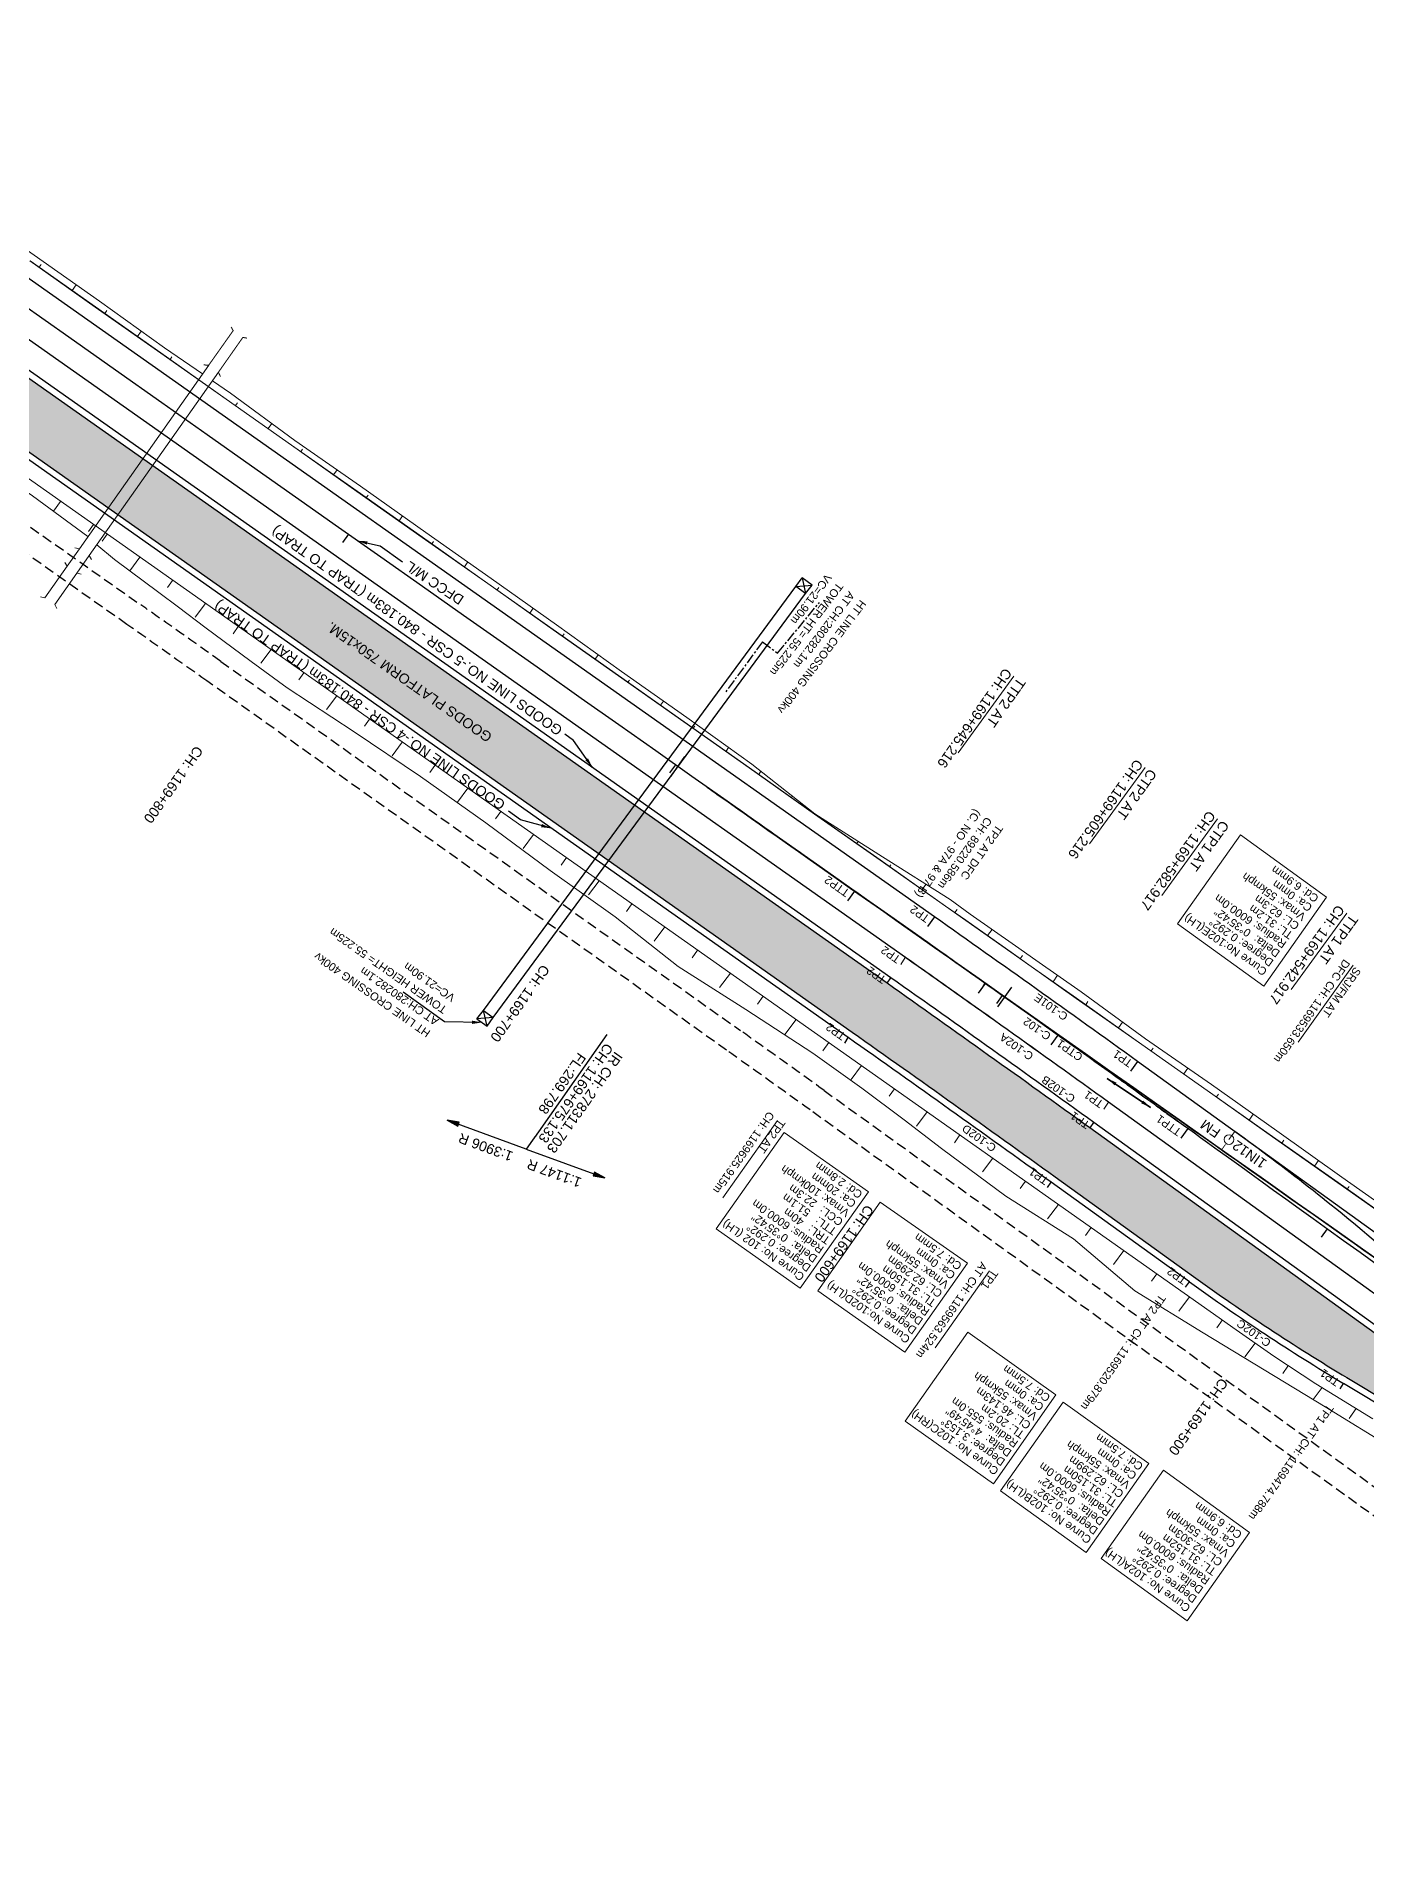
# Model space of a CAD drawing. Header units: metres. Extents: x 658374 to 662614, y 3366768 to 3369818.
# Drawn here: x 660562.2 to 660894.7, y 3367890.3 to 3368346.1 of the extents above; entities that cross this region are included whole.
import ezdxf
from ezdxf.enums import TextEntityAlignment as Align

# ---------------------------------------------------------------- set-up
doc = ezdxf.new("R2010")
doc.units = ezdxf.units.M
doc.header["$MEASUREMENT"] = 0
doc.linetypes.add('CENTER', pattern=[2, 1.25, -0.25, 0.25, -0.25])
doc.linetypes.add('DASHED2', pattern=[0.375, 0.25, -0.125])
for name, color, linetype in [('05 02 2020 (PRO)', 7, 'Continuous'), ('05 02 2020 (PRO)CYAN', 7, 'Continuous'), ('C-ROAD-CNTR-N', 92, 'Continuous'), ('details$0$05 02 2020 (PRO)CYAN', 7, 'Continuous'), ('PROPOSED DFCC FORMATION LINE', 187, 'Continuous'), ('PROPOSED FORMATION LINE - PLAN', 187, 'Continuous')]:
    doc.layers.add(name, color=color, linetype=linetype)
for name, color, linetype, lineweight in [('C-ALIG-LABL-DG', 1, 'Continuous', 25), ('C-ALIG-LABL-DG-MARK', 1, 'Continuous', 25), ('Cardinal_Leader', 10, 'Continuous', 0), ('EXG GRADES IN PLAN', 7, 'Continuous', 0), ('EXT', 7, 'Continuous', 25), ('GRADES IN PLAN', 10, 'Continuous', 0), ('NEW DFCC MAIN LINE - SHAMBHU - 05.03.2020$0$Proposed TPTC Chainages', 7, 'Continuous', 0), ("NEW SHAMBHU CROSSING STN. SRJ's", 10, 'Continuous', 0), ('Proposed Alignment', 7, 'Continuous', 0), ('Proposed Curve_Details', 10, 'Continuous', 0), ('PROPOSED DFC TRACK', 1, 'Continuous', 0), ('PROPOSED DFCC TOE LINE', 239, 'Continuous', 0), ('PROPOSED DFCC TOE SLOPES', 239, 'Continuous', 0), ('PROPOSED DFCC TRACK', 1, 'Continuous', 0), ('PROPOSED GRADES IN PLAN FOR LINK LINE', 10, 'Continuous', 0), ('Proposed TPTC Chainages', 1, 'Continuous', 0)]:
    doc.layers.add(name, color=color, linetype=linetype, lineweight=lineweight)
doc.styles.add('ARIAL', font='arial.ttf')
doc.styles.add('details$0$PDF Arial', font='arial.ttf')
doc.styles.add('NEW DFCC MAIN LINE - SHAMBHU - 05.03.2020$0$Style-Arial', font='arial.ttf')
doc.styles.add('PDF Arial', font='arial.ttf')
doc.styles.get("Standard").update_dxf_attribs({"font": 'arial.ttf'})
doc.styles.add('Style-Arial', font='arial.ttf')
doc.dimstyles.new('ISO-25', dxfattribs={"dimtxt": 2.5, "dimasz": 2.5, "dimexe": 1.25, "dimexo": 0.625, "dimtad": 1, "dimtxsty": 'Standard', "dimcen": 2.5, "dimadec": 0, "dimazin": 0, "dimtfac": 1, "dimtmove": 0, "dimatfit": 3, "dimfxl": 1, "dimarcsym": 0})
doc.dimstyles.get("Standard").update_dxf_attribs({"dimtxt": 2.5, "dimasz": 2.5, "dimexe": 0.18, "dimexo": 0.0625, "dimgap": 0.09, "dimtad": 0, "dimtih": 1, "dimtoh": 1, "dimdec": 3, "dimzin": 0, "dimdsep": 46, "dimtxsty": 'Standard', "dimcen": 0.09, "dimclrd": 1, "dimclre": 1, "dimclrt": 1, "dimadec": 0, "dimazin": 0, "dimtfac": 1, "dimtdec": 3, "dimtofl": 0, "dimtmove": 0, "dimatfit": 3, "dimfxl": 1, "dimtolj": 1, "dimtzin": 0, "dimarcsym": 0})

# ---------------------------------------------------------------- blocks, each defined once
blk = doc.blocks.new('Tick Hor')
blk.add_lwpolyline([(-0.5, 0), (0.5, 0)])
blk = doc.blocks.new('Direction')
h = blk.add_hatch(color=256)
h.dxf.hatch_style = 1
h.paths.add_polyline_path([(-5.54, 0), (-4.75, -0.13), (-4.75, 0.13)])
blk.add_lwpolyline([(-5.54, 0), (-4.75, -0.13), (-4.75, 0.13)], close=True)
blk.add_lwpolyline([(0, 0), (-5.54, 0)])

msp = doc.modelspace()

# ---------------------------------------------------------------- hatches: boundary and pattern name
h = msp.add_hatch()
h.set_pattern_fill('ANSI35', color=1, scale=20, angle=45)
edge = h.paths.add_edge_path()
edge.add_line((660329.5236, 3368413.4532), (660376.0764, 3368374.467))
edge.add_arc((660731.3385, 3368798.6795), 553.324, 230.055091, 234.818733)
edge.add_line((660412.5325, 3368346.4294), (660766.1049, 3368097.1846))
edge.add_arc((657308.1486, 3363191.8148), 6001.676, 54.22382181, 54.818733, ccw=False)
edge.add_line((660816.8509, 3368061.0163), (660851.3941, 3368036.1247))
edge.add_arc((661174.8786, 3368485.0404), 553.324, 234.223822, 238.987464)
edge.add_line((660889.7919, 3368010.8115), (660941.4254, 3367979.7716))
edge.add_line((660941.4254, 3367979.7716), (660946.0843, 3367986.3805))
edge.add_line((660946.0843, 3367986.3805), (660825.5429, 3368073.2416))
edge.add_arc((657318.8002, 3363206.7596), 5998.324, 54.22382182, 54.818733)
edge.add_line((660774.8253, 3368109.3897), (660334.1594, 3368420.0295))
edge.add_line((660334.1594, 3368420.0295), (660329.5236, 3368413.4532))
h.paths.add_polyline_path([(660677.8451, 3368172.2255), (660636.3293, 3368201.3088), (660633.3651, 3368197.0774), (660674.8808, 3368167.994)], flags=24)

# ---------------------------------------------------------------- linework, layer by layer
at = {"linetype": 'CENTER', "ltscale": 2}
msp.add_line((660743.7019, 3368194.7385), (660734.4754, 3368182.2065), dxfattribs=at)
at = {"color": 1}
msp.add_lwpolyline([(660329.5236, 3368413.4532), (660376.0764, 3368374.467, 0.0207883), (660412.5325, 3368346.4294), (660766.1049, 3368097.1846, -0.0025958), (660816.8509, 3368061.0163), (660851.3941, 3368036.1247, 0.0207883), (660889.7919, 3368010.8115), (660941.4254, 3367979.7716), (660946.0843, 3367986.3805), (660825.5429, 3368073.2416, 0.0025958), (660774.8253, 3368109.3897), (660334.1594, 3368420.0295)], format="xyb", close=True, dxfattribs=at)
for points in [[(660674.0066, 3368102.6323), (660752.0506, 3368208.6034)], [(660754.4667, 3368206.825), (660752.0506, 3368208.6034), (660756.0958, 3368208.9577), (660753.5959, 3368210.7893), (660754.4667, 3368206.825)], [(660752.0506, 3368208.6034), (660753.5959, 3368210.7893)], [(660754.4667, 3368206.825), (660756.0958, 3368208.9577)], [(660676.4227, 3368100.8539), (660754.4667, 3368206.825)], [(660674.8863, 3368098.6843), (660674.0066, 3368102.6323), (660676.4227, 3368100.8539), (660672.3036, 3368100.5289), (660674.8863, 3368098.6843), (660676.4227, 3368100.8539)], [(660672.3036, 3368100.5289), (660674.0066, 3368102.6323)]]:
    msp.add_lwpolyline(points)
at = {"linetype": 'CENTER', "ltscale": 2}
msp.add_lwpolyline([(660743.7019, 3368194.7385), (660747.4905, 3368191.9654), (660757.9433, 3368204.6149)], dxfattribs=at)
at = {"layer": '05 02 2020 (PRO)', "color": 1, "lineweight": 13}
msp.add_lwpolyline([(660860.2979, 3368070.3263), (660861.7446, 3368072.3316)], dxfattribs=at)
at = {"layer": '05 02 2020 (PRO)', "color": 1, "lineweight": 0, "const_width": 0.2}
msp.add_lwpolyline([(660859.4381, 3368069.133), (660858.3339, 3368067.6007)], dxfattribs=at)
at = {"layer": '05 02 2020 (PRO)', "color": 1, "lineweight": 13}
msp.add_circle((660860.3311, 3368070.3317), 1.2126, dxfattribs=at)
msp.add_circle((660860.3311, 3368070.3317), 1.2126, dxfattribs=at)
at = {"layer": 'C-ALIG-LABL-DG', "color": 1, "linetype": 'Continuous', "lineweight": 25}
for p, q in [((660640.1891, 3368221.6433), (660638.7487, 3368219.6)), ((660721.9225, 3368164.0268), (660720.4821, 3368161.9835)), ((660803.6188, 3368106.3579), (660802.1698, 3368104.3207)), ((660884.8228, 3368047.998), (660883.3612, 3368045.9698))]:
    msp.add_line(p, q, dxfattribs=at)
at = {"layer": 'C-ALIG-LABL-DG-MARK', "color": 1, "linetype": 'Continuous', "lineweight": 25}
for p, q in [((660766.6993, 3368132.4621), (660764.9708, 3368130.0101)), ((660786.6736, 3368126.0284), (660784.9451, 3368123.5764)), ((660799.367, 3368109.3792), (660797.6303, 3368106.933)), ((660817.5257, 3368096.4369), (660815.78, 3368093.9972)), ((660837.4053, 3368089.8702), (660835.6515, 3368087.4363)), ((660850.004, 3368073.0882), (660848.2501, 3368070.6543))]:
    msp.add_line(p, q, dxfattribs=at)
at = {"layer": 'C-ROAD-CNTR-N', "color": 1, "linetype": 'Continuous', "lineweight": -3, "flags": 128}
for points in [[(661292.9546, 3367746.1983), (660830.1502, 3368079.691, 0.00259303), (660779.4728, 3368115.8109, 0.00000277), (660779.4185, 3368115.8491), (660032.2152, 3368642.5773)], [(660826.5227, 3368074.6013, 0.0025958), (660775.7909, 3368110.7595)], [(660826.5227, 3368074.6013, 0.0025958), (660775.7909, 3368110.7595)], [(660815.871, 3368059.6565, 0.0025958), (660765.1393, 3368095.8147)], [(660850.4142, 3368034.765, 0.0207883), (660888.9284, 3368009.3751)]]:
    msp.add_lwpolyline(points, format="xyb", dxfattribs=at)
for points in [[(660775.7909, 3368110.7595), (660298.4812, 3368447.2308)], [(660765.1393, 3368095.8147), (660411.5669, 3368345.0595)], [(660774.865, 3368109.4459), (660775.7909, 3368110.7595)], [(660764.3112, 3368094.4373), (660765.1393, 3368095.8147)], [(660825.5831, 3368073.2974), (660826.5227, 3368074.6013)], [(660983.8717, 3367961.217), (660826.5227, 3368074.6013)], [(660983.8717, 3367961.217), (660826.5227, 3368074.6013)], [(660814.9276, 3368058.3473), (660815.871, 3368059.6565)], [(660850.4142, 3368034.765), (660815.871, 3368059.6565)], [(660849.4418, 3368033.3876), (660850.4142, 3368034.765)], [(660888.1003, 3368007.9976), (660888.9284, 3368009.3751)], [(660979.4413, 3367954.9624), (660888.9284, 3368009.3751)]]:
    msp.add_lwpolyline(points, dxfattribs=at)
at = {"layer": 'Cardinal_Leader', "linetype": 'Continuous', "lineweight": 13}
for p, q in [((660765.5706, 3368130.6662), (660766.6995, 3368132.462)), ((660785.5447, 3368124.2327), (660786.6736, 3368126.0284)), ((660785.5447, 3368124.2327), (660786.6736, 3368126.0284)), ((660778.2438, 3368114.0857), (660779.3727, 3368115.8814)), ((660798.1899, 3368107.6177), (660799.3188, 3368109.4134)), ((660836.2764, 3368088.0745), (660837.4053, 3368089.8702)), ((660829.0213, 3368077.8952), (660830.1502, 3368079.691))]:
    msp.add_line(p, q, dxfattribs=at)
at = {"layer": 'EXT', "color": 1, "linetype": 'DASHED2', "ltscale": 10}
for points in [[(660299.1273, 3368405.4908), (660536.2893, 3368240.5277, -0.00130608), (660557.7072, 3368225.5468), (660588.3009, 3368204.0287, -0.0012245), (660608.3097, 3368189.8821), (660738.1999, 3368097.5694, -0.00160712), (660759.1274, 3368082.5949), (660937.0751, 3367954.3981, 0.48872675), (660951.7577, 3367958.4072, 0.39225753), (660941.5369, 3367979.8051)], [(661228.9678, 3367734.2024), (661120.5393, 3367814.6004, 0.00343257), (661098.4027, 3367830.7799), (661011.1928, 3367893.6076, 0.02349545), (661003.5582, 3367898.5803), (660997.2209, 3367902.2962, -0.02076645), (660990.0295, 3367906.9246), (660967.0534, 3367923.0991, -0.02766406), (660958.1174, 3367930.1598), (660951.4606, 3367936.0458, 0.02493451), (660943.9072, 3367942.0813), (660755.6202, 3368077.7266, 0.00160712), (660734.7241, 3368092.6787), (660604.8339, 3368184.9914, 0.0012245), (660584.8491, 3368199.121), (660554.2554, 3368220.6392, 0.00130608)]]:
    msp.add_lwpolyline(points, format="xyb", dxfattribs=at)
at = {"layer": "NEW SHAMBHU CROSSING STN. SRJ's", "color": 1, "linetype": 'Continuous', "lineweight": 13, "flags": 128}
for points in [[(660806.5657, 3368186.1379), (660792.6492, 3368167.0158)], [(660839.3328, 3368163.3707), (660825.4163, 3368144.2486)], [(660857.4425, 3368150.4907), (660843.526, 3368131.3687)], [(660889.7288, 3368126.9371), (660875.8124, 3368107.8151)], [(660891.3246, 3368113.9487), (660877.5679, 3368094.7137)], [(660747.414, 3368075.0896), (660733.8117, 3368055.7857)], [(660800.4305, 3368037.5395), (660786.8281, 3368018.2356)]]:
    msp.add_lwpolyline(points, dxfattribs=at)
at = {"layer": 'Proposed Alignment', "color": 1, "lineweight": -3}
msp.add_lwpolyline([(660786.6736, 3368126.0284), (660039.428, 3368652.7864)], dxfattribs=at)
at = {"layer": 'Proposed Alignment', "color": 1, "lineweight": -3, "flags": 128}
for points in [[(661249.6746, 3367777.3855), (660830.1502, 3368079.691, 0.0025958), (660779.4185, 3368115.8491), (660032.2152, 3368642.5773)], [(660956.3967, 3367996.4225, -0.02078913), (660920.1226, 3368024.9241), (660898.0164, 3368043.8309, 0.02078789), (660861.7445, 3368072.3309, 0.02078789)]]:
    msp.add_lwpolyline(points, format="xyb", dxfattribs=at)
at = {"layer": 'Proposed Alignment', "color": 1, "lineweight": -3}
msp.add_lwpolyline([(660959.1014, 3368002.1772), (660837.4053, 3368089.8702, 0.0025958), (660786.6736, 3368126.0284)], format="xyb", dxfattribs=at)
at = {"layer": 'Proposed Curve_Details'}
for points in [[(660869.0284, 3368108.6629), (660847.4663, 3368124.2713), (660863.1471, 3368146.5156), (660884.7092, 3368130.9073)], [(660753.1593, 3368033.1596), (660732.1292, 3368047.9844), (660749.1386, 3368072.1136), (660770.1687, 3368057.2887)], [(660849.8473, 3367949.9922), (660828.382, 3367965.5662), (660843.9644, 3367987.671), (660865.4297, 3367972.097)]]:
    msp.add_lwpolyline(points, close=True, dxfattribs=at)
at = {"layer": 'Proposed Curve_Details', "color": 1}
for points in [[(660779.3034, 3368017.2132), (660757.5103, 3368032.5025), (660773.1482, 3368054.686), (660794.9413, 3368039.3967)], [(660801.4227, 3367984.2873), (660779.3571, 3367999.9668), (660794.9949, 3368022.1503), (660817.0605, 3368006.4708)], [(660824.6201, 3367967.1246), (660803.1785, 3367982.5053), (660818.8164, 3368004.6888), (660840.258, 3367989.3081)]]:
    msp.add_lwpolyline(points, close=True, dxfattribs=at)
at = {"layer": 'PROPOSED DFCC FORMATION LINE', "lineweight": 0, "flags": 128}
for points in [[(660903.8754, 3368047.9971), (660887.5288, 3368059.5204), (660871.1821, 3368071.0437), (660854.8354, 3368082.567), (660838.4888, 3368094.0903), (660822.1421, 3368105.6136), (660810.8422, 3368113.5793), (660805.7954, 3368117.1369), (660794.4955, 3368125.1026), (660789.4488, 3368128.6602), (660773.1021, 3368140.1835), (660756.7266, 3368151.6659), (660740.4087, 3368163.2302), (660724.0621, 3368174.7534), (660707.7154, 3368186.2767), (660691.3688, 3368197.8), (660675.0221, 3368209.3233), (660658.6754, 3368220.8466), (660642.3288, 3368232.3699), (660625.9821, 3368243.8932), (660609.6354, 3368255.4165), (660593.2888, 3368266.9398), (660576.9421, 3368278.4631), (660560.5954, 3368289.9864)], [(660903.9042, 3368048.038), (660887.5576, 3368059.5613), (660871.2109, 3368071.0846), (660854.8642, 3368082.6079), (660838.5176, 3368094.1312), (660822.1709, 3368105.6545), (660810.871, 3368113.6201), (660805.8242, 3368117.1778), (660794.5244, 3368125.1434), (660789.4776, 3368128.7011), (660773.1309, 3368140.2244), (660756.7554, 3368151.7068), (660740.4376, 3368163.271), (660724.0909, 3368174.7943), (660707.7442, 3368186.3176), (660691.3976, 3368197.8409), (660675.0509, 3368209.3642), (660658.7042, 3368220.8875), (660642.3576, 3368232.4108), (660626.0109, 3368243.9341), (660609.6642, 3368255.4574), (660593.3176, 3368266.9807), (660576.9709, 3368278.504), (660560.6242, 3368290.0273)]]:
    msp.add_lwpolyline(points, dxfattribs=at)
at = {"layer": 'PROPOSED DFCC TOE LINE', "lineweight": 0, "flags": 128}
for points in [[(660421.655, 3368390.4626), (660430.8417, 3368383.6193), (660447.0404, 3368371.886), (660463.3577, 3368360.3211), (660479.7066, 3368348.801), (660496.1081, 3368337.3555), (660512.5582, 3368325.9789), (660528.8332, 3368314.3539), (660545.2279, 3368302.8988), (660561.6264, 3368291.4489), (660577.9611, 3368279.9086), (660594.2302, 3368268.2754), (660603.7477, 3368261.7356)], [(660606.2158, 3368260.0398), (660610.7151, 3368256.9482), (660626.8419, 3368245.1129), (660643.236, 3368233.6568), (660659.5768, 3368222.1253), (660675.917, 3368210.5928), (660692.2059, 3368198.9876), (660708.4573, 3368187.3291), (660724.8094, 3368175.8135), (660741.0574, 3368164.1503), (660756.78, 3368151.7417), (660773.6634, 3368140.9797), (660790.6123, 3368130.3107), (660795.63, 3368126.7119), (660806.9187, 3368118.7304), (660811.9931, 3368115.2119), (660823.3311, 3368107.3004), (660839.4728, 3368095.4862), (660855.9035, 3368084.0821), (660872.2245, 3368072.5225), (660888.545, 3368060.962), (660904.8723, 3368049.4113)]]:
    msp.add_lwpolyline(points, dxfattribs=at)
at = {"layer": 'PROPOSED DFCC TOE LINE', "lineweight": 0}
for points in [[(660575.1037, 3368221.0697), (660561.2097, 3368231.2989), (660544.2137, 3368242.5837), (660528.2784, 3368254.4267), (660511.3831, 3368265.1717), (660494.6771, 3368276.1852), (660478.0329, 3368287.2866), (660461.545, 3368298.6094), (660452.3391, 3368305.4185), (660441.1392, 3368313.5385), (660429.0898, 3368321.9939), (660412.7633, 3368333.5458), (660398.787, 3368343.8808), (660393.4067, 3368350.2306)], [(660853.8135, 3368021.9772), (660836.7984, 3368032.5522), (660821.4383, 3368045.4751), (660804.5134, 3368056.178), (660788.4448, 3368068.0959), (660779.1048, 3368075.28), (660768.5485, 3368083.1754), (660756.2975, 3368091.917), (660739.5341, 3368102.8492), (660722.6353, 3368113.5892), (660706.915, 3368126.0011), (660690.6189, 3368137.5962), (660674.5458, 3368149.5076), (660658.2572, 3368161.1132), (660641.6585, 3368172.2789), (660624.9255, 3368183.2542), (660615.9112, 3368189.8085), (660604.3142, 3368198.4184), (660597.7697, 3368203.4393), (660592.7788, 3368207.0763), (660581.7039, 3368215.3611), (660577.3344, 3368219.0369)], [(660853.8135, 3368021.9772), (660884.3574, 3368003.476), (660901.4188, 3367993.0364), (660918.6025, 3367982.8031), (660935.3965, 3367971.9126), (660945.0772, 3367966.269), (660958.9595, 3367958.1625), (660969.9377, 3367951.739), (660987.3484, 3367941.8882), (661004.9539, 3367932.3661), (661022.1837, 3367922.2105), (661039.3622, 3367911.9683), (661050.5931, 3367905.4889)]]:
    msp.add_lwpolyline(points, dxfattribs=at)
at = {"layer": 'PROPOSED DFCC TOE SLOPES', "linetype": 'Continuous', "lineweight": 0, "flags": 128}
for points in [[(660562.9463, 3368288.3904), (660563.4466, 3368289.1)], [(660571.1197, 3368282.6287), (660572.1141, 3368284.0394)], [(660579.293, 3368276.8671), (660579.7826, 3368277.5616)], [(660587.4663, 3368271.1054), (660588.4068, 3368272.4395)], [(660595.6397, 3368265.3438), (660596.1058, 3368266.005)], [(660611.9863, 3368253.8205), (660612.4962, 3368254.5437)], [(660620.1597, 3368248.0588), (660621.0694, 3368249.3493)], [(660628.333, 3368242.2972), (660628.7519, 3368242.8913)], [(660636.5063, 3368236.5355), (660637.3678, 3368237.7575)], [(660644.6797, 3368230.7739), (660645.1185, 3368231.3963)], [(660568.2787, 3368229.8207), (660566.4946, 3368227.408)], [(660652.853, 3368225.0122), (660653.7277, 3368226.253)], [(660576.5019, 3368224.0766), (660575.2533, 3368222.312)], [(660579.8874, 3368221.6901), (660578.645, 3368219.9211)], [(660661.0263, 3368219.2506), (660661.4622, 3368219.8688)], [(660588.0888, 3368215.9133), (660585.5329, 3368212.4967)], [(660669.1997, 3368213.4889), (660670.0681, 3368214.7208)], [(660596.2639, 3368210.1043), (660595.0153, 3368208.3396)], [(660677.373, 3368207.7273), (660677.802, 3368208.3357)], [(660604.4886, 3368204.3606), (660601.9328, 3368200.9439)], [(660685.5463, 3368201.9656), (660686.3754, 3368203.1416)], [(660612.6638, 3368198.5515), (660611.4152, 3368196.7869)], [(660693.7197, 3368196.204), (660694.1171, 3368196.7677)], [(660620.8878, 3368192.8069), (660618.332, 3368189.3902)], [(660701.893, 3368190.4423), (660702.6402, 3368191.5022)], [(660629.063, 3368186.9978), (660627.8144, 3368185.2332)], [(660710.0663, 3368184.6807), (660710.4233, 3368185.187)], [(660637.287, 3368181.2532), (660634.7311, 3368177.8365)], [(660645.4621, 3368175.4441), (660644.2136, 3368173.6795)], [(660718.2397, 3368178.919), (660718.9562, 3368179.9355)], [(660726.413, 3368173.1574), (660726.7652, 3368173.657)], [(660653.6635, 3368169.6674), (660651.1076, 3368166.2507)], [(660734.5863, 3368167.3957), (660735.2415, 3368168.3251)], [(660661.8386, 3368163.8583), (660660.5901, 3368162.0937)], [(660742.7597, 3368161.6341), (660743.2909, 3368162.3876)], [(660670.0865, 3368158.1437), (660667.4841, 3368154.665)], [(660750.933, 3368155.8724), (660751.1522, 3368156.1833)], [(660678.2832, 3368152.3688), (660676.9666, 3368150.5079)], [(660759.0816, 3368150.0757), (660759.1783, 3368150.2129)], [(660686.4865, 3368146.5894), (660683.8606, 3368143.0792)], [(660767.2694, 3368144.3345), (660767.62, 3368144.8319)], [(660694.6824, 3368140.8151), (660693.3431, 3368138.9221)], [(660775.453, 3368138.5874), (660775.762, 3368139.0258)], [(660702.8865, 3368135.0351), (660700.2371, 3368131.4934)], [(660783.6263, 3368132.8258), (660784.5455, 3368134.1297)], [(660711.0816, 3368129.2614), (660709.7195, 3368127.3363)], [(660791.7997, 3368127.0641), (660792.3603, 3368127.8595)], [(660719.285, 3368123.4786), (660716.6136, 3368119.9076)], [(660799.973, 3368121.3025), (660801.0733, 3368122.8633)], [(660727.4777, 3368117.7033), (660726.096, 3368115.7505)], [(660808.1463, 3368115.5408), (660808.6999, 3368116.3262)], [(660735.6818, 3368111.92), (660732.9901, 3368108.3218)], [(660816.3197, 3368109.7792), (660817.4602, 3368111.3971)], [(660743.8738, 3368106.1452), (660742.4725, 3368104.1647)], [(660824.493, 3368104.0175), (660825.0586, 3368104.8198)], [(660752.0814, 3368100.3593), (660749.2912, 3368096.6295)], [(660832.6663, 3368098.2559), (660833.6949, 3368099.715)], [(660760.2698, 3368094.5871), (660758.7737, 3368092.4725)], [(660840.8397, 3368092.4942), (660841.3232, 3368093.1802)], [(660768.4705, 3368088.8062), (660765.8747, 3368085.3362)], [(660849.013, 3368086.7326), (660850.0222, 3368088.1642)], [(660776.6659, 3368083.0289), (660775.3571, 3368081.1791)], [(660857.1863, 3368080.9709), (660857.7041, 3368081.7055)], [(660784.8701, 3368077.2455), (660782.1758, 3368073.6439)], [(660865.3597, 3368075.2093), (660866.3825, 3368076.6602)], [(660793.062, 3368071.4708), (660791.6582, 3368069.4869)], [(660873.533, 3368069.4476), (660874.038, 3368070.164)], [(660801.2626, 3368065.6899), (660798.6668, 3368062.22)], [(660881.7063, 3368063.686), (660882.7031, 3368065.1)], [(660809.458, 3368059.9127), (660808.1492, 3368058.0629)], [(660889.8797, 3368057.9243), (660890.372, 3368058.6227)], [(660817.6622, 3368054.1293), (660814.9679, 3368050.5277)], [(660825.8541, 3368048.3546), (660824.4504, 3368046.3706)], [(660834.0547, 3368042.5737), (660831.4589, 3368039.1037)], [(660842.2502, 3368036.7964), (660840.9413, 3368034.9466)], [(660850.4543, 3368031.013), (660847.7601, 3368027.4114)], [(660858.6462, 3368025.2383), (660857.2425, 3368023.2544)], [(660866.8468, 3368019.4574), (660864.251, 3368015.9875)], [(660875.0423, 3368013.6802), (660873.7335, 3368011.8304)], [(660883.5658, 3368008.3237), (660881.317, 3368005.3176)], [(660892.1285, 3368003.073), (660890.354, 3368000.565)], [(660892.0507, 3368003.1207), (660890.647, 3368001.1368)]]:
    msp.add_lwpolyline(points, dxfattribs=at)
at = {"layer": 'PROPOSED DFCC TRACK', "linetype": 'Continuous'}
for p, q in [((660569.8859, 3368213.6446, 270.4067), (660572.9727, 3368218.0442, 270.4067)), ((660572.3333, 3368211.9194, 270.451), (660575.4206, 3368216.3199, 270.451))]:
    msp.add_line(p, q, dxfattribs=at)
at = {"layer": 'PROPOSED DFCC TRACK', "color": 7, "linetype": 'Continuous', "const_width": 0.25, "flags": 128}
for points in [[(660604.0405, 3368263.9981), (660605.2729, 3368263.9009), (660611.4078, 3368272.5676), (660610.8878, 3368273.4826)], [(660608.2263, 3368261.0482), (660607.7206, 3368262.1763), (660613.8215, 3368270.8669), (660614.8581, 3368270.6846)]]:
    msp.add_lwpolyline(points, dxfattribs=at)
at = {"layer": 'PROPOSED DFCC TRACK', "linetype": 'Continuous', "flags": 128}
for points, elevation in [([(660605.2757, 3368263.9048), (660572.9727, 3368218.0442), (660571.8601, 3368218.2456)], 270.4067), ([(660607.7206, 3368262.1763), (660575.4206, 3368216.3199), (660575.9838, 3368215.3395)], 270.451), ([(660569.3251, 3368214.6264), (660569.8859, 3368213.6446), (660564.3414, 3368205.7762), (660563.2288, 3368205.9775)], 270.4067), ([(660573.4454, 3368211.7154), (660572.3333, 3368211.9194), (660566.7921, 3368204.0544), (660567.3553, 3368203.074)], 270.451)]:
    msp.add_lwpolyline(points, dxfattribs=dict(at, elevation=elevation))
at = {"layer": 'PROPOSED DFCC TRACK', "lineweight": 30}
msp.add_rational_spline([(662189.3755, 3367130.3232), (662122.6122, 3367172.3074), (662055.8489, 3367214.2917), (662053.7326, 3367215.6226), (662051.6163, 3367216.9535), (662049.5003, 3367218.2848), (662047.3842, 3367219.6161), (662045.2687, 3367220.9482), (662043.1531, 3367222.2802), (662041.0383, 3367223.6134), (662038.9234, 3367224.9466), (662036.8095, 3367226.2813), (662034.6956, 3367227.616), (662032.5829, 3367228.9525), (662030.4702, 3367230.2891), (662028.3589, 3367231.628), (662026.2476, 3367232.9668), (662024.138, 3367234.3083), (662022.0284, 3367235.6498), (661945.8186, 3367284.1844), (661872.2145, 3367336.5865), (661870.1789, 3367338.0378), (661868.1433, 3367339.4892), (661866.1095, 3367340.943), (661864.0757, 3367342.3969), (661862.0435, 3367343.853), (661860.0113, 3367345.309), (661857.9804, 3367346.7669), (661855.9495, 3367348.2247), (661853.9196, 3367349.684), (661851.8897, 3367351.1434), (661849.8606, 3367352.6038), (661847.8316, 3367354.0642), (661845.803, 3367355.5253), (661843.7744, 3367356.9864), (661841.7461, 3367358.4479), (661839.7178, 3367359.9094), (661344.8608, 3367716.4989), (660850.0038, 3368073.0883), (660847.9755, 3368074.5498), (660845.9472, 3368076.0114), (660843.9187, 3368077.4727), (660841.8903, 3368078.934), (660839.8615, 3368080.3948), (660837.8328, 3368081.8557), (660835.8036, 3368083.316), (660833.7744, 3368084.7762), (660831.7446, 3368086.2356), (660829.7148, 3368087.695), (660827.6842, 3368089.1533), (660825.6536, 3368090.6117), (660823.6222, 3368092.0687), (660821.5907, 3368093.5258), (660819.5581, 3368094.9814), (660817.5256, 3368096.437), (660808.4584, 3368102.9249), (660799.3672, 3368109.3791), (660797.3281, 3368110.8255), (660795.289, 3368112.2719), (660793.2488, 3368113.7168), (660791.2087, 3368115.1617), (660789.1676, 3368116.6054), (660787.1266, 3368118.049), (660785.0848, 3368119.4916), (660783.043, 3368120.9341), (660781.0006, 3368122.3759), (660778.9582, 3368123.8176), (660776.9153, 3368125.2587), (660774.8725, 3368126.6997), (660772.8293, 3368128.1404), (660770.7862, 3368129.5811), (660768.7429, 3368131.0215), (660766.6995, 3368132.462), (659684.5244, 3368895.3228), (658602.3493, 3369658.1836)], [1, 1, 1, 1, 1, 1, 1, 1, 1, 1, 1, 1, 1, 1, 1, 1, 1, 1, 1, 0.99966696057, 1, 1, 1, 1, 1, 1, 1, 1, 1, 1, 1, 1, 1, 1, 1, 1, 1, 1, 1, 1, 1, 1, 1, 1, 1, 1, 1, 1, 1, 1, 1, 1, 1, 1, 1, 0.999998273534, 1, 1, 1, 1, 1, 1, 1, 1, 1, 1, 1, 1, 1, 1, 1, 1, 1, 1, 1], degree=2, knots=[0, 0, 0, 1, 1, 2, 2, 3, 3, 4, 4, 5, 5, 6, 6, 7, 7, 8, 8, 9, 9, 9.05161844, 9.05161844, 10.05161844, 10.05161844, 11.05161844, 11.05161844, 12.05161844, 12.05161844, 13.05161844, 13.05161844, 14.05161844, 14.05161844, 15.05161844, 15.05161844, 16.05161844, 16.05161844, 17.05161844, 17.05161844, 18.05161844, 18.05161844, 19.05161844, 19.05161844, 20.05161844, 20.05161844, 21.05161844, 21.05161844, 22.05161844, 22.05161844, 23.05161844, 23.05161844, 24.05161844, 24.05161844, 25.05161844, 25.05161844, 26.05161844, 26.05161844, 26.05533485, 26.05533485, 27.05533485, 27.05533485, 28.05533485, 28.05533485, 29.05533485, 29.05533485, 30.05533485, 30.05533485, 31.05533485, 31.05533485, 32.05533485, 32.05533485, 33.05533485, 33.05533485, 34.05533485, 34.05533485, 35.05533485, 35.05533485, 35.05533485], dxfattribs=at)
at = {"layer": 'PROPOSED FORMATION LINE - PLAN', "lineweight": 0, "flags": 128}
for points in [[(660862.1326, 3368022.7806), (660711.2288, 3368129.1577), (660409.3961, 3368341.8075)], [(660862.1326, 3368022.7806), (660871.5131, 3368016.1893), (660882.0142, 3368009.2751), (660896.252, 3368000.5445)]]:
    msp.add_lwpolyline(points, dxfattribs=at)

# ---------------------------------------------------------------- block references
at = {"layer": 'C-ALIG-LABL-DG', "color": 1, "linetype": 'Continuous', "lineweight": 25, "xscale": 6.000000000000001, "yscale": 6.000000000000001, "zscale": 6.000000000000001}
for p, rotation in [((660722.4938, 3368163.6241), 234.8187330154701), ((660804.1884, 3368105.9528), 234.5712636970867)]:
    msp.add_blockref('Tick Hor', p, dxfattribs=dict(at, rotation=rotation))

# ---------------------------------------------------------------- texts
at = {"layer": '05 02 2020 (PRO)CYAN', "color": 1, "style": 'PDF Arial'}
for s, p in [('FM', (660858.4292, 3368072.6098)), ('1IN12', (660869.9699, 3368064.9359)), ('1IN12', (660869.9699, 3368064.9359))]:
    msp.add_text(s, height=2.50706, rotation=144.82122, dxfattribs=at).set_placement(p)
at = {"layer": 'C-ALIG-LABL-DG', "color": 1, "style": 'ARIAL'}
for s, p in [('CH: 1169+800', (660602.0187, 3368168.9871)), ('CH: 1169+700', (660688.6599, 3368114.2909)), ('CH: 1169+600', (660769.664, 3368054.2389)), ('CH: 1169+500', (660858.2068, 3368010.942))]:
    msp.add_text(s, height=2.5, rotation=234.5, dxfattribs=at).set_placement(p)
at = {"layer": 'C-ALIG-LABL-DG', "color": 1, "char_height": 2.5, "attachment_point": 1, "style": 'ARIAL'}
for s, insert, width, rotation in [('TTP2 AT\\PCH: 1169+645.216', (660809.6278, 3368184.5776), 47.029383, 234.818733), ('CTP2 AT \\PCH: 1169+605.216', (660842.4083, 3368161.7732), 47.425907, 234.627747), ('CTP1 AT \\PCH: 1169+582.917', (660860.5033, 3368148.8727), 47.432208, 234.414808), ('TTP1 AT \\PCH: 1169+542.917', (660892.7502, 3368125.3197), 47.046987, 234.223822)]:
    msp.add_mtext(s, dxfattribs=dict(at, insert=insert, width=width, rotation=rotation))
at = {"layer": 'C-ROAD-CNTR-N', "color": 1, "linetype": 'Continuous', "lineweight": -3, "char_height": 2, "width": 55.625326, "attachment_point": 4, "rotation": 234.820225, "line_spacing_factor": 0.6, "style": 'NEW DFCC MAIN LINE - SHAMBHU - 05.03.2020$0$Style-Arial'}
for s, insert in [('\\pxsm1;TP2 AT \\PCH: 1169625.915m', (660747.3471, 3368076.0239)), ('\\pxsm1;TP1 \\PAT CH: 1169563.524m', (660800.5515, 3368038.3861)), ('\\pxsm1;TP2 AT CH: 1169520.879m', (660843.8091, 3368031.2357)), ('\\pxsm1;TP1 AT CH: 1169474.788m', (660885.7509, 3368003.7397))]:
    msp.add_mtext(s, dxfattribs=dict(at, insert=insert))
at = {"layer": 'details$0$05 02 2020 (PRO)CYAN', "color": 5, "style": 'details$0$PDF Arial'}
for s, p in [('GOODS LINE NO.-5 CSR - 840.183m (TRAP TO TRAP)', (660693.9651, 3368173.2028)), ('GOODS LINE NO.-4 CSR - 840.183m (TRAP TO TRAP)', (660679.6621, 3368154.5902))]:
    msp.add_text(s, height=2.507069, rotation=144.82122, dxfattribs=at).set_placement(p)
at = {"layer": 'details$0$05 02 2020 (PRO)CYAN', "color": 1, "style": 'details$0$PDF Arial'}
for s, p in [('GOODS LINE NO.-5 CSR - 840.183m (TRAP TO TRAP)', (660693.9651, 3368173.2028)), ('GOODS LINE NO.-4 CSR - 840.183m (TRAP TO TRAP)', (660679.6621, 3368154.5902))]:
    msp.add_text(s, height=2.507069, rotation=144.82122, dxfattribs=at).set_placement(p)
at = {"layer": 'EXG GRADES IN PLAN', "color": 1}
for s, rotation, p in [('C-101E', 145, (660820.261, 3368101.559)), ('C-102', 145, (660816.019, 3368096.6498)), ('C-102A', 145, (660811.6423, 3368091.6469)), ('C-102B', 144.818733, (660822.0868, 3368081.0004)), ('C-102D', 144.818733, (660802.3511, 3368068.7217)), ('C-102C', 144.818733, (660871.0096, 3368019.9581))]:
    msp.add_text(s, height=2, rotation=rotation, dxfattribs=at).set_placement(p)
at = {"layer": 'GRADES IN PLAN', "color": 7, "linetype": 'Continuous', "lineweight": 0, "insert": (660707.8831, 3368091.828), "char_height": 2.5, "attachment_point": 4, "rotation": 234.818733, "line_spacing_factor": 1.08, "style": 'Style-Arial'}
msp.add_mtext('IR CH: 278311.703', dxfattribs=at)
at = {"layer": 'NEW DFCC MAIN LINE - SHAMBHU - 05.03.2020$0$Proposed TPTC Chainages', "color": 1, "lineweight": 0, "insert": (660800.1504, 3368150.7719), "char_height": 2, "width": 66.598747, "attachment_point": 4, "rotation": 234.820225, "line_spacing_factor": 0.6, "style": 'NEW DFCC MAIN LINE - SHAMBHU - 05.03.2020$0$Style-Arial'}
msp.add_mtext('\\pxsm1;TP2 AT DFC \\PCH: 89220.586m \\P(C. NO - 97A & 97 B)', dxfattribs=at)
at = {"layer": "NEW SHAMBHU CROSSING STN. SRJ's", "color": 6, "linetype": 'Continuous', "lineweight": 13, "insert": (660891.241, 3368114.0547), "char_height": 2, "width": 60.260334, "attachment_point": 4, "rotation": 234.818733, "line_spacing_factor": 0.648, "style": 'ARIAL'}
msp.add_mtext('\\pxsm1;{\\C256;SRJ/FM AT \\PDFC CH: 1169533.650m }', dxfattribs=at)
at = {"layer": 'Proposed Curve_Details', "color": 1, "insert": (660674.9296, 3368169.481), "char_height": 2.5071, "attachment_point": 1, "rotation": 144.987275}
msp.add_mtext_dynamic_manual_height_columns('GOODS PLATFORM 750x15M.', width=68.018554, gutter_width=1.25, heights=[0], dxfattribs=at)
at = {"layer": 'Proposed Curve_Details', "char_height": 2, "attachment_point": 7, "rotation": 144.818733, "line_spacing_factor": 0.84, "style": 'Style-Arial'}
for s, insert in [('Curve No:102E(LH)\\PDegree: 0.292%%D\\PDelta:  0%%D35\'42"\\PRadius: 6000.0m\\PTL: 31.2m\\PCL: 62.3m\\PVmax: 55kmph\\PCa: 0mm\\PCd: 6.9mm', (660882.9476, 3368131.0999)), ('Curve No: 102A(LH)\\PDegree: 0.292%%D\\PDelta:  0%%D35\'42"\\PRadius: 6000.0m\\PTL: 31.152m\\PCL: 62.303m\\PVmax: 55kmph\\PCa: 0mm\\PCd: 6.9mm', (660863.7847, 3367972.001))]:
    msp.add_mtext(s, dxfattribs=dict(at, insert=insert))
at = {"layer": 'Proposed Curve_Details', "insert": (660768.9236, 3368057.0831), "char_height": 2, "width": 29.469434, "attachment_point": 7, "rotation": 144.818733, "line_spacing_factor": 0.84, "style": 'Style-Arial'}
msp.add_mtext('Curve No: 102 (LH)\\PDegree: 0.292%%D\\PDelta:  0%%D35\'42"\\PRadius: 6000.0m\\PTRL:^I40m\\PTTL: ^I51.1m\\PCCL: ^I22.3m\\PVmax: 100kmph\\PCa: 20mm\\PCd: 2.8mm', dxfattribs=at)
at = {"layer": 'Proposed Curve_Details', "color": 1, "char_height": 2, "attachment_point": 7, "rotation": 144.818733, "line_spacing_factor": 0.84, "style": 'Style-Arial'}
for s, insert in [('Curve No:102D(LH)\\PDegree: 0.292%%D\\PDelta:  0%%D35\'42"\\PRadius: 6000.0m\\PTL: 31.150m\\PCL: 62.299m\\PVmax: 55kmph\\PCa: 0mm\\PCd: 7.5mm', (660793.7437, 3368039.1785)), ('Curve No: 102C(RH)\\PDegree: 3.153%%D\\PDelta:  4%%D45\'49"\\PRadius: 555.0m\\PTL: 20.2m\\PCL: 46.143m\\PVmax: 55kmph\\PCa: 0mm\\PCd: 7.5mm', (660815.863, 3368006.2526)), ('Curve No: 102B(LH)\\PDegree: 0.292%%D\\PDelta:  0%%D35\'42"\\PRadius: 6000.0m\\PTL: 31.150m\\PCL: 62.299m\\PVmax: 55kmph\\PCa: 0mm\\PCd: 7.5mm', (660839.0604, 3367989.0899))]:
    msp.add_mtext(s, dxfattribs=dict(at, insert=insert))
at = {"layer": 'PROPOSED DFC TRACK', "color": 10, "linetype": 'Continuous', "lineweight": -3, "ltscale": 5, "style": 'Style-Arial'}
msp.add_text('DFCC M/L', height=2.5, rotation=146.40432, dxfattribs=at).set_placement((660655.5805, 3368215.067), align=Align.RIGHT)
at = {"layer": 'PROPOSED GRADES IN PLAN FOR LINK LINE', "linetype": 'Continuous', "lineweight": 0, "insert": (660764.649, 3368208.0911, -5171.4377), "char_height": 2, "width": 34.625029, "attachment_point": 4, "rotation": 232.839678, "line_spacing_factor": 1.08, "style": 'Style-Arial'}
msp.add_mtext('{\\C256;\\c0;HT LINE CROSSING 400kv \\PAT CH:280282.1m \\PTOWER HT= 55.225m \\PVC=21.90m}', dxfattribs=at)
at = {"layer": 'PROPOSED GRADES IN PLAN FOR LINK LINE', "color": 0, "linetype": 'Continuous', "lineweight": 0, "insert": (660663.4295, 3368101.0195, -5171.4377), "char_height": 2, "width": 84.630229, "attachment_point": 4, "rotation": 145, "line_spacing_factor": 1.08, "style": 'Style-Arial'}
msp.add_mtext('{\\C7;HT LINE CROSSING 400kv \\PAT CH:280282.1m \\PTOWER HEIGHT= 55.225m \\PVC=21.90m}', dxfattribs=at)
at = {"layer": 'Proposed TPTC Chainages', "linetype": 'Continuous', "lineweight": 0, "char_height": 2, "attachment_point": 4, "rotation": 144.818733, "line_spacing_factor": 0.6, "style": 'ARIAL'}
for s, insert in [('\\pxsm1;TTP2', (660765.088, 3368131.6464)), ('\\pxsm1;TP2', (660785.0879, 3368125.249)), ('\\pxsm1;TP2', (660785.0879, 3368125.249)), ('\\pxsm1;TP2', (660777.8328, 3368115.0697)), ('\\pxsm1;TP2', (660777.8328, 3368115.0697)), ('\\pxsm1;TP2', (660774.2317, 3368109.9614)), ('\\pxsm1;CTP1', (660823.4108, 3368090.6071)), ('\\pxsm1;TP1', (660835.8196, 3368089.0908)), ('\\pxsm1;TP1', (660835.8196, 3368089.0908)), ('\\pxsm1;TP1', (660828.5645, 3368078.9116)), ('\\pxsm1;TP1', (660828.5645, 3368078.9116)), ('\\pxsm1;TP1', (660825.1553, 3368073.6646)), ('\\pxsm1;TTP1', (660848.0298, 3368071.8917))]:
    msp.add_mtext(s, dxfattribs=dict(at, insert=insert))
at = {"layer": 'Proposed TPTC Chainages', "color": 1, "linetype": 'Continuous', "lineweight": 0, "char_height": 2, "attachment_point": 4, "rotation": 144.818733, "line_spacing_factor": 0.6, "style": 'ARIAL'}
for s, insert in [('\\pxsm1;TP2', (660764.086, 3368095.8269)), ('\\pxsm1;TP1', (660814.8177, 3368059.6688)), ('\\pxsm1;TP2', (660849.3609, 3368034.7772)), ('\\pxsm1;TP1', (660887.5593, 3368009.3415))]:
    msp.add_mtext(s, dxfattribs=dict(at, insert=insert))

# ---------------------------------------------------------------- leaders
msp.add_leader([(660673.5949, 3368099.6066), (660664.2106, 3368099.7525), (660653.9051, 3368107.1504)], dimstyle='Standard', override={"dimgap": 0.09, "dimtad": 0, "dimclrd": 7, "dimfxl": 4})
at = {"layer": 'EXG GRADES IN PLAN', "color": 5}
for points, override in [([(660701.1855, 3368163.3513), (660696.5056, 3368170.0825), (660694.2902, 3368171.644)], {"dimgap": 0.09, "dimtad": 0, "dimclrd": 5, "dimaunit": 1, "dimadec": 4}), ([(660690.886, 3368148.1473), (660683.2434, 3368150.2666), (660680.2333, 3368152.3886)], {"dimclrd": 5, "dimaunit": 1, "dimadec": 4})]:
    msp.add_leader(points, dimstyle='Standard', override=override, dxfattribs=at)
at = {"layer": 'EXG GRADES IN PLAN', "color": 1}
for points, override in [([(660701.1855, 3368163.3513), (660696.5056, 3368170.0825), (660694.2902, 3368171.644)], {"dimgap": 0.09, "dimtad": 0, "dimaunit": 1, "dimadec": 4}), ([(660690.886, 3368148.1473), (660683.2434, 3368150.2666), (660680.2333, 3368152.3886)], {"dimaunit": 1, "dimadec": 4})]:
    msp.add_leader(points, dimstyle='Standard', override=override, dxfattribs=at)
at = {"layer": 'PROPOSED DFC TRACK', "color": 10, "linetype": 'Continuous', "lineweight": -3, "ltscale": 5}
msp.add_leader([(660642.4696, 3368220.0357), (660648.1625, 3368218.7356), (660653.7627, 3368214.7255)], dimstyle='ISO-25', override={"dimtxt": 3, "dimasz": 2.5, "dimgap": 0.625, "dimtad": 0, "dimdec": 3, "dimzin": 2, "dimtdec": 3}, dxfattribs=at)
at = {"layer": 'PROPOSED DFC TRACK', "linetype": 'Continuous', "lineweight": 0}
for points in [[(660829.866, 3368085.6202), (660840.6978, 3368078.3381)], [(660840.6978, 3368078.3381), (660829.866, 3368085.6202)]]:
    msp.add_leader(points, dimstyle='ISO-25', override={"dimtxt": 3, "dimasz": 2.5, "dimtad": 0, "dimdec": 3, "dimzin": 2, "dimtdec": 3}, dxfattribs=at)

# ---------------------------------------------------------------- next in the draw order: texts
at = {"layer": 'C-ALIG-LABL-DG', "color": 1, "linetype": 'Continuous', "lineweight": 25, "char_height": 2.5, "style": 'ARIAL', "bg_fill": 3, "box_fill_scale": 1.04, "bg_fill_color": 256, "bg_fill_true_color": 13158600, "bg_fill_transparency": 0}
for s, insert, width, attachment_point, rotation in [('CH: 1169+675.133\\PFL:269.798', (660695.3229, 3368083.133), 29.376808, 5, 234.818733), ('1:3906 R', (660681.5932, 3368067.1828), 13.8875, 7, 159.818733), ('1:1147 R', (660685.4138, 3368065.4902), 13.8875, 9, 159.818733)]:
    msp.add_mtext(s, dxfattribs=dict(at, insert=insert, width=width, attachment_point=attachment_point, rotation=rotation))

# ---------------------------------------------------------------- next in the draw order: linework, layer by layer
at = {"layer": 'C-ALIG-LABL-DG', "color": 1, "linetype": 'Continuous', "lineweight": 25}
msp.add_line((660704.7967, 3368096.5724), (660684.631, 3368067.9657), dxfattribs=at)

# ---------------------------------------------------------------- next in the draw order: block references
for xscale, yscale, zscale, rotation in [(3.789791541545083, 3.789791541545083, 3.789791541545083, 339.8187330156769), (3.789791541545084, 3.789791541545084, 3.789791541545084, 159.8187330156769)]:
    msp.add_blockref('Direction', (660684.631, 3368067.9657), dxfattribs=dict(at, xscale=xscale, yscale=yscale, zscale=zscale, rotation=rotation))

doc.saveas('drawing.dxf')
